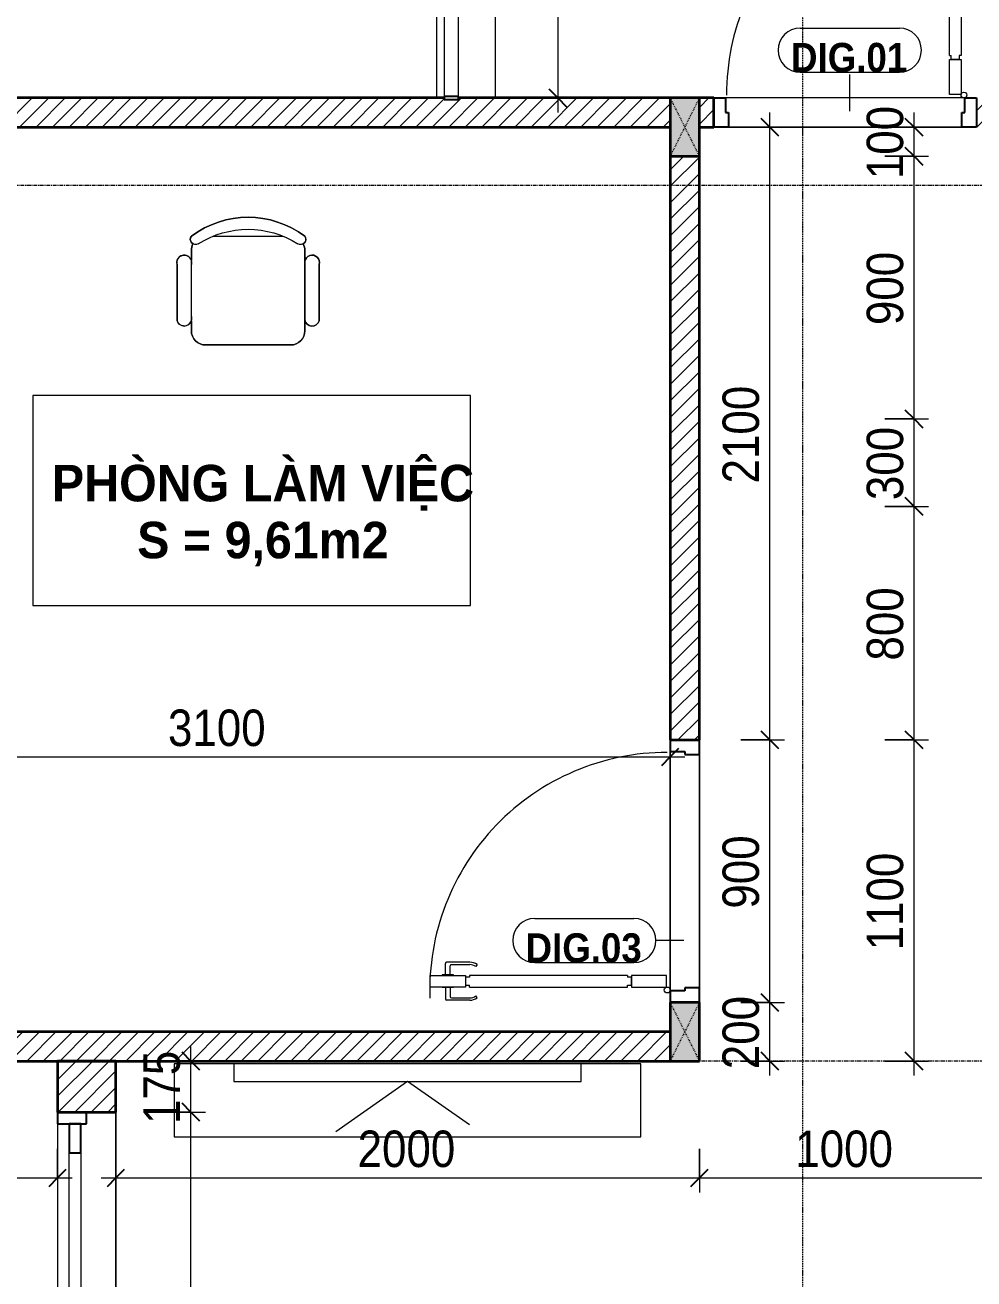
# Model space of a CAD drawing. Header units: millimetres. Extents: x 32270 to 221883, y 3811 to 78637.
# Drawn here: x 34742 to 37994, y 47690 to 51987 of the extents above; entities that cross this region are included whole.
import ezdxf

# ---------------------------------------------------------------- set-up
doc = ezdxf.new("R2010")
doc.units = ezdxf.units.MM
for name, pattern in [('Dash', [6, 3, -3]), ('Dash Dot 3_16_', [7.9375, 4.7625, -1.5875, 0, -1.5875]), ('Grid Line', [22.225, 12.7, -3.175, 3.175, -3.175])]:
    doc.linetypes.add(name, pattern=pattern)
for name, color, linetype, lineweight in [('0-1', 7, 'Continuous', 5), ('A-ANNO-DIMS', 211, 'Continuous', 9), ('A-ANNO-DIMS-50', 211, 'Continuous', 9), ('A-DETL-GENF-1', 250, 'Continuous', 18), ('A-DOOR', 31, 'Continuous', 18), ('A-DOOR-1', 253, 'Continuous', 18), ('A-DOOR-3', 250, 'Continuous', 18), ('A-DOOR-4', 10, 'Continuous', 25), ('A-DOOR-5', 31, 'Continuous', 25), ('A-DOOR-FRAM', 31, 'Continuous', 25), ('A-DOOR-HDLN', 31, 'Dash', 25), ('A-DOOR-IDEN', 31, 'Continuous', 9), ('A-FLOR-2', 250, 'Continuous', 18), ('A-FLOR-HRAL-1', 253, 'Continuous', 18), ('A-FLOR-HRAL-2', 250, 'Continuous', 18), ('A-FLOR-HRAL-3', 10, 'Continuous', 25), ('A-WALL-2', 7, 'Continuous', 35), ('A-WALL-3', 250, 'Continuous', 18), ('A-WALL-4', 113, 'Continuous', 35), ('A-WALL-PATT-1', 9, 'Continuous', 18), ('A-WALL-PATT-2', 111, 'Continuous', 18), ('G-ANNO-SYMB-1', 111, 'Dash Dot 3_16_', 18), ('G-ANNO-TEXT-1', 7, 'Continuous', 9), ('I-FURN', 30, 'Continuous', 18), ('I-FURN-1', 253, 'Continuous', 18), ('S-COLS', 52, 'Continuous', 18), ('S-COLS-5', 7, 'Continuous', 35), ('S-COLS-6', 253, 'Continuous', 18), ('S-COLS-HDLN-1', 250, 'Dash', 18), ('S-GRID-1', 1, 'Grid Line', 9)]:
    doc.layers.add(name, color=color, linetype=linetype, lineweight=lineweight)
doc.styles.add('Arial_B', font='arialbd.ttf', dxfattribs={"width": 0.95, "height": 125})
doc.styles.add('Arial_B_1', font='arialbd.ttf', dxfattribs={"width": 0.9, "height": 100})
doc.styles.add('UTM Avo', font='', dxfattribs={"width": 0.9, "height": 125})
doc.styles.get('UTM Avo').set_extended_font_data('UTM Avo')
doc.dimstyles.new('1_Dim_chi_tiet_2_5', dxfattribs={"dimscale": 304.8, "dimtxt": 124.912619, "dimasz": 0.19685, "dimexe": 0.164042, "dimexo": 0.0625, "dimgap": 0.016404, "dimtad": 1, "dimdec": 0, "dimrnd": 5, "dimzin": 0, "dimdsep": 46, "dimtxsty": 'UTM Avo', "dimblk1": 'OBLIQUE', "dimblk2": 'OBLIQUE', "dimsah": 1, "dimcen": 0.09, "dimdle": 0.164042, "dimazin": 0, "dimtfac": 1, "dimtdec": 4, "dimtix": 1, "dimtmove": 0, "dimatfit": 3, "dimfxl": 0.328084, "dimfxlon": 1, "dimtvp": 1, "dimtolj": 1, "dimtzin": 0, "dimarcsym": 2})
pattern_1 = [(45, (0, 0), (-28.284271, 28.284271), [])]

# ---------------------------------------------------------------- blocks, each defined once
blk = doc.blocks.new('DOOR_CW_01 CANH MO-PANEL KINH - DIW_01-900x2200-CỬA GỖ VÂN LAMINATE-553393-TKCS_CĂN HỘ LOẠI 3A - MẶT BẰNG')
at = {"layer": 'A-DETL-GENF-1'}
for p, q in [((-397, 872), (-357, 872)), ((-397, 752), (-397, 872)), ((-357, 872), (-357, 752)), ((-442, 737), (-442, 816.5)), ((-399, 820.5), (-438, 820.5)), ((-399, 831.8), (-397, 831.8)), ((-399, 792.2), (-399, 831.8)), ((-397, 792.2), (-397, 831.8)), ((-357, 792.2), (-357, 831.8)), ((-355, 831.8), (-357, 831.8)), ((-355, 792.2), (-355, 831.8)), ((-355, 820.5), (-316, 820.5)), ((-312, 737), (-312, 816.5)), ((-434, 799.5), (-434, 737)), ((-399, 803.5), (-430, 803.5)), ((-397, 792.2), (-399, 792.2)), ((-357, 792.2), (-355, 792.2)), ((-355, 803.5), (-324, 803.5)), ((-320, 799.5), (-320, 737)), ((-357, 752), (-397, 752)), ((-397, 738), (-391, 738)), ((-397, 738), (-397, 196)), ((-363, 752), (-391, 752)), ((-391, 752), (-391, 738)), ((-363, 738), (-363, 752)), ((-357, 738), (-363, 738)), ((-357, 196), (-357, 738)), ((-433.9, 711.2), (-427.3, 715.8)), ((-320.1, 711.2), (-326.7, 715.8)), ((-397, 196), (-391, 196)), ((-357, 182), (-397, 182)), ((-397, 182), (-397, 62)), ((-391, 196), (-391, 182)), ((-391, 182), (-363, 182)), ((-357, 196), (-363, 196)), ((-363, 182), (-363, 196)), ((-357, 62), (-357, 182)), ((-397, 62), (-357, 62))]:
    blk.add_line(p, q, dxfattribs=at)
blk.add_circle((-407, 60), 10, dxfattribs=at)
for centre, radius, start, end in [((-407, 60), 814, 360, 92), ((-438, 816.5), 4, 90, 180), ((-316, 816.5), 4, 0, 90), ((-430, 799.5), 4, 90, 180), ((-324, 799.5), 4, 360, 90), ((-397, 737), 45, 180, 215), ((-397, 737), 37, 180, 215), ((-357, 737), 37, 325, 0), ((-357, 737), 45, 325, 0)]:
    blk.add_arc(centre, radius, start, end, dxfattribs=at)
at = {"layer": 'A-DOOR-3'}
blk.add_line((-407, 50), (-382, 50), dxfattribs=at)
at = {"layer": 'A-DOOR-4'}
for p, q in [((-410, 50), (-450, 50)), ((-450, 50), (-450, -50)), ((-410, 0), (-410, 50)), ((450, 50), (410, 50)), ((410, 50), (410, 0)), ((450, -50), (450, 50)), ((-400, 0), (-410, 0)), ((-400, -50), (-400, 0)), ((410, 0), (400, 0)), ((400, 0), (400, -50)), ((-450, -50), (-400, -50)), ((400, -50), (450, -50))]:
    blk.add_line(p, q, dxfattribs=at)
blk = doc.blocks.new('BAN LV A - BAN LV A_dwg_ban hoc2-348006-TKCS_CĂN HỘ LOẠI 3A - MẶT BẰNG')
at = {"layer": 'I-FURN'}
for p, q in [((145.8, 437.4), (-145.8, 437.4)), ((-194.4, 388.8), (-194.4, 113.4)), ((194.4, 113.4), (194.4, 388.8)), ((-243, 354.4), (-243, 162)), ((194.4, 351.4), (194.4, 150.8)), ((243.7, 162), (243.7, 354.4)), ((-120.5, 64.8), (120.5, 64.8))]:
    blk.add_line(p, q, dxfattribs=at)
at = {"layer": 'I-FURN', "flags": 128}
blk.add_lwpolyline([(-737.8, 610.5), (-737.8, 1330.5), (-154.9, 1330.5), (762.2, 1330.5), (762.2, 610.5)], close=True, dxfattribs=at)
at = {"layer": 'I-FURN'}
for centre, radius, start, end in [((-145.8, 388.8), 48.6, 90, 180), ((145.8, 388.8), 48.6, 360, 90), ((-218.7, 347.3), 25.3, 343.7398, 163.7398), ((219.4, 347.3), 25.3, 16.2602, 170.7054), ((-218.7, 154.9), 25.3, 163.7398, 16.2602), ((219.4, 154.9), 25.3, 189.2946, 16.2602), ((-180.2, 75.4), 17.8, 57.9726, 216.6901), ((-145.8, 113.4), 48.6, 180, 207.5844), ((0, 359.3), 318.2, 237.5758, 302.4242), ((180.2, 75.4), 17.8, 323.3099, 122.0274), ((145.8, 113.4), 48.6, 332.4156, 0), ((0, 324), 324, 233.1301, 306.8699)]:
    blk.add_arc(centre, radius, start, end, dxfattribs=at)
blk = doc.blocks.new('BAN LV A - BAN LV A_dwg-348005-TKCS_CĂN HỘ LOẠI 3A - MẶT BẰNG')
at = {"extrusion": (0, 0, -1), "zscale": -1, "rotation": 180}
blk.add_blockref('BAN LV A - BAN LV A_dwg_ban hoc2-348006-TKCS_CĂN HỘ LOẠI 3A - MẶT BẰNG', (-729, 1383.7), dxfattribs=at)
blk = doc.blocks.new('BAN LV A - BAN LV A-348231-TKCS_CĂN HỘ LOẠI 3A - MẶT BẰNG')
at = {"layer": 'I-FURN-1'}
for p, q in [((534.6, 1270.3), (534.6, 1235.9)), ((923.4, 1232.9), (923.4, 1270.3)), ((486, 1221.7), (486, 1029.3)), ((972.7, 1029.3), (972.7, 1221.7)), ((923.4, 994.9), (923.4, 1032.3)), ((534.6, 1029.3), (534.6, 994.9)), ((583.2, 946.3), (874.8, 946.3)), ((1491.2, 773.2), (-8.8, 773.2)), ((-8.8, 773.2), (-8.8, 53.2)), ((1491.2, 53.2), (1491.2, 773.2)), ((-8.8, 53.2), (1491.2, 53.2))]:
    blk.add_line(p, q, dxfattribs=at)
for centre, radius, start, end in [((729, 1059.7), 324, 53.1301, 126.8699), ((548.9, 1308.3), 17.8, 143.3099, 240.596), ((583.2, 1270.3), 48.6, 152.4156, 180), ((909.2, 1308.3), 17.8, 299.404, 36.6901), ((874.8, 1270.3), 48.6, 360, 27.5844), ((510.3, 1228.8), 25.3, 16.2602, 196.2602), ((948.4, 1228.8), 25.3, 343.7398, 170.7054), ((948.4, 1036.4), 25.3, 189.2946, 343.7398), ((510.3, 1036.4), 25.3, 196.2602, 343.7398), ((583.2, 994.9), 48.6, 180, 270), ((874.8, 994.9), 48.6, 270, 360)]:
    blk.add_arc(centre, radius, start, end, dxfattribs=at)
blk.add_blockref('BAN LV A - BAN LV A_dwg-348005-TKCS_CĂN HỘ LOẠI 3A - MẶT BẰNG', (0, 0))
blk = doc.blocks.new('Railing - 50 x 10mm-901205-TKCS_CĂN HỘ LOẠI 3A - MẶT BẰNG')
at = {"layer": 'A-FLOR-HRAL-3'}
for p, q in [((25, 5), (-25, 5)), ((-25, 5), (-25, -5)), ((25, -5), (25, 5)), ((-25, -5), (25, -5))]:
    blk.add_line(p, q, dxfattribs=at)
blk = doc.blocks.new('Railing - Railing-883902-TKCS_CĂN HỘ LOẠI 3A - MẶT BẰNG')
at = {"layer": 'A-FLOR-HRAL-2'}
for p, q in [((13269.1, 44169.6), (13269.1, 42480.8)), ((13319.1, 42480.8), (13319.1, 44169.6))]:
    blk.add_line(p, q, dxfattribs=at)
for p in [(13294.1, 44174.6), (13294.1, 42475.8)]:
    blk.add_blockref('Railing - 50 x 10mm-901205-TKCS_CĂN HỘ LOẠI 3A - MẶT BẰNG', p)
blk = doc.blocks.new('G1_SOF - BO TRU - 100x200-745959-TKCS_CĂN HỘ LOẠI 3A - MẶT BẰNG')
at = {"layer": 'S-COLS'}
blk.add_hatch(color=256, dxfattribs=at).paths.add_polyline_path([(50, -100), (50, 100), (-50, 100), (-50, -100)])
at = {"layer": 'S-COLS-5'}
for p, q in [((50, 100), (-50, 100)), ((-50, 100), (-50, -100)), ((50, -100), (50, 100)), ((-50, -100), (50, -100))]:
    blk.add_line(p, q, dxfattribs=at)
at = {"layer": 'S-COLS-HDLN-1'}
for p, q in [((50, 100), (-50, -100)), ((-50, 100), (50, -100))]:
    blk.add_line(p, q, dxfattribs=at)
blk = doc.blocks.new('DOOR_CW_01 CANH MO-PANEL KINH - DIG_01-900x2200-CỬA NHÔM KÍNH-901215-TKCS_CĂN HỘ LOẠI 3A - MẶT BẰNG')
at = {"layer": 'A-DETL-GENF-1'}
for p, q in [((-397, -182), (-397, -62)), ((-397, -62), (-357, -62)), ((-357, -62), (-357, -182)), ((-357, -182), (-397, -182)), ((-397, -196), (-391, -196)), ((-397, -738), (-397, -196)), ((-391, -196), (-391, -182)), ((-391, -182), (-363, -182)), ((-363, -182), (-363, -196)), ((-357, -196), (-363, -196)), ((-357, -196), (-357, -738)), ((-433.9, -711.2), (-427.3, -715.8)), ((-320.1, -711.2), (-326.7, -715.8)), ((-442, -737), (-442, -816.5)), ((-434, -799.5), (-434, -737)), ((-397, -738), (-391, -738)), ((-357, -752), (-397, -752)), ((-397, -752), (-397, -872)), ((-391, -752), (-391, -738)), ((-363, -752), (-391, -752)), ((-357, -738), (-363, -738)), ((-363, -738), (-363, -752)), ((-357, -872), (-357, -752)), ((-320, -799.5), (-320, -737)), ((-312, -737), (-312, -816.5)), ((-399, -803.5), (-430, -803.5)), ((-399, -792.2), (-399, -831.8)), ((-397, -792.2), (-399, -792.2)), ((-397, -792.2), (-397, -831.8)), ((-357, -792.2), (-357, -831.8)), ((-357, -792.2), (-355, -792.2)), ((-355, -792.2), (-355, -831.8)), ((-355, -803.5), (-324, -803.5)), ((-399, -820.5), (-438, -820.5)), ((-399, -831.8), (-397, -831.8)), ((-355, -831.8), (-357, -831.8)), ((-355, -820.5), (-316, -820.5)), ((-397, -872), (-357, -872))]:
    blk.add_line(p, q, dxfattribs=at)
blk.add_circle((-407, -60), 10, dxfattribs=at)
for centre, radius, start, end in [((-407, -60), 814, 268, 0), ((-397, -737), 45, 145, 180), ((-397, -737), 37, 145, 180), ((-357, -737), 37, 0, 35), ((-357, -737), 45, 360, 35), ((-430, -799.5), 4, 180, 270), ((-324, -799.5), 4, 270, 0), ((-438, -816.5), 4, 180, 270), ((-316, -816.5), 4, 270, 0)]:
    blk.add_arc(centre, radius, start, end, dxfattribs=at)
at = {"layer": 'A-DOOR-3'}
blk.add_line((-407, -50), (-382, -50), dxfattribs=at)
at = {"layer": 'A-DOOR-4'}
for p, q in [((-450, -50), (-450, 50)), ((-450, 50), (-400, 50)), ((-400, 50), (-400, 0)), ((400, 0), (400, 50)), ((400, 50), (450, 50)), ((450, 50), (450, -50)), ((-410, 0), (-410, -50)), ((-400, 0), (-410, 0)), ((410, 0), (400, 0)), ((410, -50), (410, 0)), ((-410, -50), (-450, -50)), ((450, -50), (410, -50))]:
    blk.add_line(p, q, dxfattribs=at)
blk = doc.blocks.new('RES_BAN AN - RES_BAN AN-901223-TKCS_CĂN HỘ LOẠI 3A - MẶT BẰNG')
at = {"layer": 'I-FURN-1'}
for p, q in [((1600, 0), (0, 0)), ((0, 0), (0, -250)), ((1600, -250), (1600, 0)), ((0, -250), (1600, -250))]:
    blk.add_line(p, q, dxfattribs=at)
blk = doc.blocks.new('KE TIVI-2 - KE TIVI-2-885819-TKCS_CĂN HỘ LOẠI 3A - MẶT BẰNG')
at = {"layer": 'I-FURN-1'}
for p, q in [((-595.6, 0), (-595.6, -60)), ((595.6, 0), (-595.6, 0)), ((595.6, -60), (595.6, 0)), ((-595.6, -60), (595.6, -60)), ((0, -60), (-245.7, -232.1)), ((213, -209.1), (0, -60))]:
    blk.add_line(p, q, dxfattribs=at)
blk = doc.blocks.new('NCV_TKTC_TANG 2_rvt-1-TKCS_CĂN HỘ LOẠI 3A - MẶT BẰNG')
at = {"layer": 'A-WALL-PATT-1'}
h = blk.add_hatch(dxfattribs=at)
h.set_pattern_fill('FP_1', color=256, style=0, pattern_type=2)
h.set_pattern_definition(pattern_1)
h.paths.add_polyline_path([(36952.6, 51636.9), (36952.6, 51736.9), (36227.6, 51736.9), (36227.6, 51731.5), (36177.6, 51731.5), (36177.6, 51736.9), (33852.6, 51736.9), (33852.6, 51636.9), (36357.2, 51636.9)])
h = blk.add_hatch(dxfattribs=at)
h.set_pattern_fill('FP_1', color=256, style=0, pattern_type=2)
h.set_pattern_definition(pattern_1)
h.paths.add_polyline_path([(38052.6, 51636.9), (38052.6, 51736.9), (38002.6, 51736.9), (38002.6, 51636.9)])
h.paths.add_polyline_path([(37052.6, 51636.9), (37102.6, 51636.9), (37102.6, 51736.9), (37052.6, 51736.9), (37052.6, 51736.2)])
h = blk.add_hatch(dxfattribs=at)
h.set_pattern_fill('FP_1', color=256, style=0, pattern_type=2)
h.set_pattern_definition(pattern_1)
h.paths.add_polyline_path([(37052.6, 48636.9), (37052.6, 48637.3), (37052.2, 48636.9)])
h.paths.add_polyline_path([(37052.6, 49537.3), (37052.6, 51536.5), (36952.6, 51536.5), (36952.6, 49537.3), (37028.9, 49537.3)])
h = blk.add_hatch(dxfattribs=at)
h.set_pattern_fill('FP_1', color=256, style=0, pattern_type=2)
h.set_pattern_definition(pattern_1)
h.paths.add_polyline_path([(36952.6, 48436.9), (36952.6, 48536.9), (33852.6, 48536.9), (33852.6, 48436.9), (35685.5, 48436.9)])
at = {"layer": 'A-FLOR-2'}
for p, q in [((37962.6, 51736.9), (37142.6, 51736.9)), ((37952.6, 51636.9), (37152.6, 51636.9)), ((37152.6, 51636.9), (37952.6, 51636.9)), ((36952.6, 48677.3), (36952.6, 49497.3)), ((36952.6, 49497.3), (36952.6, 48677.3)), ((37052.6, 49487.3), (37052.6, 48687.3)), ((37052.6, 48687.3), (37052.6, 49487.3)), ((35052.6, 48260.3), (34952.6, 48260.3)), ((35052.6, 48261.9), (35052.6, 45761.9)), ((35052.6, 45761.9), (35052.6, 48260.3)), ((34852.6, 48221.9), (34852.6, 47061.9))]:
    blk.add_line(p, q, dxfattribs=at)
at = {"layer": 'A-WALL-2'}
for p, q in [((36177.6, 51736.9), (33852.6, 51736.9)), ((36952.6, 51736.9), (36227.6, 51736.9)), ((37102.6, 51736.9), (37052.6, 51736.9)), ((37102.6, 51636.9), (37102.6, 51736.9)), ((33852.6, 51636.9), (36952.6, 51636.9)), ((37052.6, 51636.9), (37102.6, 51636.9)), ((36952.6, 51536.5), (36952.6, 49537.3)), ((37052.6, 51536.5), (36952.6, 51536.5)), ((37052.6, 49537.3), (37052.6, 51536.5)), ((36952.6, 49537.3), (37052.6, 49537.3)), ((37052.6, 48637.3), (36952.6, 48637.3)), ((36952.6, 48536.9), (33852.6, 48536.9)), ((33852.6, 48436.9), (36952.6, 48436.9))]:
    blk.add_line(p, q, dxfattribs=at)
at = {"layer": 'A-WALL-3'}
for p, q in [((36152.6, 51736.9), (36152.6, 53436.9)), ((36352.6, 53436.9), (36352.6, 51736.9))]:
    blk.add_line(p, q, dxfattribs=at)
at = {"layer": 'A-DOOR-1'}
for name, p, rotation in [('DOOR_CW_01 CANH MO-PANEL KINH - DIG_01-900x2200-CỬA NHÔM KÍNH-901215-TKCS_CĂN HỘ LOẠI 3A - MẶT BẰNG', (37552.6, 51686.9), 180), ('DOOR_CW_01 CANH MO-PANEL KINH - DIW_01-900x2200-CỬA GỖ VÂN LAMINATE-553393-TKCS_CĂN HỘ LOẠI 3A - MẶT BẰNG', (37002.6, 49087.3), 89.9999999999993)]:
    blk.add_blockref(name, p, dxfattribs=dict(at, rotation=rotation))
at = {"layer": 'A-FLOR-HRAL-1'}
blk.add_blockref('Railing - Railing-883902-TKCS_CĂN HỘ LOẠI 3A - MẶT BẰNG', (22908.5, 9260.7), dxfattribs=at)
at = {"layer": 'I-FURN-1'}
for name, p in [('BAN LV A - BAN LV A-348231-TKCS_CĂN HỘ LOẠI 3A - MẶT BẰNG', (34776.9, 49944.2)), ('RES_BAN AN - RES_BAN AN-901223-TKCS_CĂN HỘ LOẠI 3A - MẶT BẰNG', (35252.2, 48426.9)), ('KE TIVI-2 - KE TIVI-2-885819-TKCS_CĂN HỘ LOẠI 3A - MẶT BẰNG', (36052.2, 48426.9))]:
    blk.add_blockref(name, p, dxfattribs=at)
at = {"layer": 'S-COLS-6'}
for p in [(37002.6, 51636.9), (37002.6, 48536.9)]:
    blk.add_blockref('G1_SOF - BO TRU - 100x200-745959-TKCS_CĂN HỘ LOẠI 3A - MẶT BẰNG', p, dxfattribs=at)
blk = doc.blocks.new('DEG_02-DEG_03 - DEG_02-2500x2400mm-CỬA ĐI 02 CÁNH TRƯỢT-625766-TKCS_CĂN HỘ LOẠI 3A - MẶT BẰNG')
at = {"layer": 'A-DOOR'}
for p, q in [((-1110, 100), (-50, 100)), ((-50, 60), (-1110, 60)), ((50, 60), (1110, 60)), ((1110, 20), (50, 20))]:
    blk.add_line(p, q, dxfattribs=at)
at = {"layer": 'A-DOOR-5'}
for p, q in [((-1110, 100), (-1210, 100)), ((-1210, 100), (-1210, 60)), ((-1110, 60), (-1110, 100)), ((50, 100), (-50, 100)), ((-50, 100), (-50, 60)), ((50, 60), (50, 100)), ((-1210, 60), (-1110, 60)), ((50, 60), (-50, 60)), ((-50, 60), (-50, 20)), ((-50, 60), (50, 60)), ((50, 20), (50, 60)), ((1210, 60), (1110, 60)), ((1110, 60), (1110, 20)), ((1210, 20), (1210, 60)), ((-50, 20), (50, 20)), ((1110, 20), (1210, 20))]:
    blk.add_line(p, q, dxfattribs=at)
at = {"layer": 'A-DOOR-FRAM'}
for p, q in [((-1210, 100), (-1250, 100)), ((-1250, 100), (-1250, 0)), ((-1210, 0), (-1210, 100)), ((1250, 100), (1210, 100)), ((1210, 100), (1210, 0)), ((1250, 0), (1250, 100)), ((-1250, 0), (-1210, 0)), ((1210, 0), (1250, 0))]:
    blk.add_line(p, q, dxfattribs=at)
at = {"layer": 'A-DOOR-HDLN'}
for p, q in [((-500.4, 151.1), (-320.4, 151.1)), ((-320.4, 151.1), (-355, 171.1)), ((-320.4, 151.1), (-355, 131.1)), ((320.4, 151.1), (355, 171.1)), ((320.4, 151.1), (355, 131.1)), ((500.4, 151.1), (320.4, 151.1))]:
    blk.add_line(p, q, dxfattribs=at)
blk = doc.blocks.new('STN_Door Tag - STN_Door Tag-1788670-TKCS_CĂN HỘ LOẠI 3A - MẶT BẰNG')
at = {"layer": 'A-DOOR-IDEN'}
for p, q in [((-3.37, 1.495), (3.431, 1.495)), ((-3.37, -1.524), (3.431, -1.524))]:
    blk.add_line(p, q, dxfattribs=at)
for centre, start, end in [((-3.37, -0.015), 90, 270), ((3.431, -0.015), 270, 90)]:
    blk.add_arc(centre, 1.509, start, end, dxfattribs=at)
blk = doc.blocks.new('DIMBLOCK4-TKCS_CĂN HỘ LOẠI 3A - MẶT BẰNG')
at = {"layer": 'A-ANNO-DIMS-50'}
for p, q in [((37194.4, 48637.3), (37344.4, 48637.3)), ((37294.4, 48637.3), (37194.4, 48637.3)), ((37294.4, 48386.9), (37294.4, 48637.3)), ((37194.4, 48436.9), (37344.4, 48436.9)), ((37294.4, 48436.9), (37194.4, 48436.9))]:
    blk.add_line(p, q, dxfattribs=at)
at = {"layer": 'A-ANNO-DIMS-50', "lineweight": 25}
for p, q in [((37294.4, 48637.3), (37264.4, 48667.3)), ((37294.4, 48637.3), (37324.4, 48607.3)), ((37294.4, 48436.9), (37264.4, 48466.9)), ((37294.4, 48436.9), (37324.4, 48406.9))]:
    blk.add_line(p, q, dxfattribs=at)
at = {"layer": 'A-ANNO-DIMS-50', "color": 0, "insert": (37132, 48408.8), "char_height": 125, "width": 308.118, "attachment_point": 1, "rotation": 90, "line_spacing_factor": 1.110334, "style": 'UTM Avo'}
blk.add_mtext('200', dxfattribs=at)
blk = doc.blocks.new('_Oblique')
at = {"color": 0, "linetype": 'ByBlock', "lineweight": -2}
blk.add_line((-0.5, -0.5), (0.5, 0.5), dxfattribs=at)
blk = doc.blocks.new('DIMBLOCK5-TKCS_CĂN HỘ LOẠI 3A - MẶT BẰNG')
at = {"layer": 'A-ANNO-DIMS-50'}
for p, q in [((37194.4, 49537.3), (37344.4, 49537.3)), ((37294.4, 49537.3), (37194.4, 49537.3)), ((37294.4, 48637.3), (37294.4, 49537.3)), ((37194.4, 48637.3), (37344.4, 48637.3)), ((37294.4, 48637.3), (37194.4, 48637.3))]:
    blk.add_line(p, q, dxfattribs=at)
at = {"layer": 'A-ANNO-DIMS-50', "lineweight": 25}
for p, q in [((37294.4, 49537.3), (37264.4, 49567.3)), ((37294.4, 49537.3), (37324.4, 49507.3)), ((37294.4, 48637.3), (37264.4, 48667.3)), ((37294.4, 48637.3), (37324.4, 48607.3))]:
    blk.add_line(p, q, dxfattribs=at)
at = {"layer": 'A-ANNO-DIMS-50', "color": 0, "insert": (37132, 48959), "char_height": 125, "width": 308.118, "attachment_point": 1, "rotation": 90, "line_spacing_factor": 1.110334, "style": 'UTM Avo'}
blk.add_mtext('900', dxfattribs=at)
blk = doc.blocks.new('DIMBLOCK6-TKCS_CĂN HỘ LOẠI 3A - MẶT BẰNG')
at = {"layer": 'A-ANNO-DIMS-50'}
for p, q in [((37294.4, 49537.3), (37294.4, 51686.9)), ((37194.4, 51636.9), (37344.4, 51636.9)), ((37294.4, 51636.9), (37194.4, 51636.9)), ((37194.4, 49537.3), (37344.4, 49537.3)), ((37294.4, 49537.3), (37194.4, 49537.3))]:
    blk.add_line(p, q, dxfattribs=at)
at = {"layer": 'A-ANNO-DIMS-50', "lineweight": 25}
for p, q in [((37294.4, 51636.9), (37264.4, 51666.9)), ((37294.4, 51636.9), (37324.4, 51606.9)), ((37294.4, 49537.3), (37264.4, 49567.3)), ((37294.4, 49537.3), (37324.4, 49507.3))]:
    blk.add_line(p, q, dxfattribs=at)
at = {"layer": 'A-ANNO-DIMS-50', "color": 0, "insert": (37132, 50416), "char_height": 125, "width": 410.824, "attachment_point": 1, "rotation": 90, "line_spacing_factor": 1.110334, "style": 'UTM Avo'}
blk.add_mtext('2100', dxfattribs=at)
blk = doc.blocks.new('DIMBLOCK7-TKCS_CĂN HỘ LOẠI 3A - MẶT BẰNG')
at = {"layer": 'A-ANNO-DIMS-50'}
for p, q in [((33852.6, 49578.8), (33852.6, 49428.8)), ((33852.6, 49478.8), (33852.6, 49578.8)), ((36952.6, 49578.8), (36952.6, 49428.8)), ((36952.6, 49478.8), (36952.6, 49578.8)), ((33802.6, 49478.8), (37002.6, 49478.8))]:
    blk.add_line(p, q, dxfattribs=at)
at = {"layer": 'A-ANNO-DIMS-50', "lineweight": 25}
for p, q in [((33852.6, 49478.8), (33882.6, 49508.8)), ((36952.6, 49478.8), (36982.6, 49508.8)), ((33852.6, 49478.8), (33822.6, 49448.8)), ((36952.6, 49478.8), (36922.6, 49448.8))]:
    blk.add_line(p, q, dxfattribs=at)
at = {"layer": 'A-ANNO-DIMS-50', "color": 0, "insert": (35231.4, 49641.2), "char_height": 125, "width": 410.824, "attachment_point": 1, "line_spacing_factor": 1.110334, "style": 'UTM Avo'}
blk.add_mtext('3100', dxfattribs=at)
blk = doc.blocks.new('DIMBLOCK9-TKCS_CĂN HỘ LOẠI 3A - MẶT BẰNG')
at = {"layer": 'A-ANNO-DIMS-50', "lineweight": 25}
for p, q in [((36567.8, 53436.9), (36537.8, 53466.9)), ((36567.8, 53436.9), (36597.8, 53406.9)), ((36567.8, 51736.9), (36537.8, 51766.9)), ((36567.8, 51736.9), (36597.8, 51706.9))]:
    blk.add_line(p, q, dxfattribs=at)
at = {"layer": 'A-ANNO-DIMS-50'}
for p, q in [((36567.8, 53486.9), (36567.8, 51686.9)), ((36667.8, 53436.9), (36517.8, 53436.9)), ((36567.8, 53436.9), (36667.8, 53436.9)), ((36667.8, 51736.9), (36517.8, 51736.9)), ((36567.8, 51736.9), (36667.8, 51736.9))]:
    blk.add_line(p, q, dxfattribs=at)
at = {"layer": 'A-ANNO-DIMS-50', "color": 0, "insert": (36405.4, 52415.8), "char_height": 125, "width": 410.824, "attachment_point": 1, "rotation": 90, "line_spacing_factor": 1.110334, "style": 'UTM Avo'}
blk.add_mtext('1700', dxfattribs=at)
blk = doc.blocks.new('DIMBLOCK28-TKCS_CĂN HỘ LOẠI 3A - MẶT BẰNG')
at = {"layer": 'A-ANNO-DIMS-50'}
for p, q in [((37688.6, 49537.3), (37838.6, 49537.3)), ((37788.6, 49537.3), (37688.6, 49537.3)), ((37788.6, 48386.9), (37788.6, 49537.3)), ((37688.6, 48436.9), (37838.6, 48436.9)), ((37788.6, 48436.9), (37688.6, 48436.9))]:
    blk.add_line(p, q, dxfattribs=at)
at = {"layer": 'A-ANNO-DIMS-50', "lineweight": 25}
for p, q in [((37788.6, 49537.3), (37758.6, 49567.3)), ((37788.6, 49537.3), (37818.6, 49507.3)), ((37788.6, 48436.9), (37758.6, 48466.9)), ((37788.6, 48436.9), (37818.6, 48406.9))]:
    blk.add_line(p, q, dxfattribs=at)
at = {"layer": 'A-ANNO-DIMS-50', "color": 0, "insert": (37626.2, 48816), "char_height": 125, "width": 410.824, "attachment_point": 1, "rotation": 90, "line_spacing_factor": 1.110334, "style": 'UTM Avo'}
blk.add_mtext('1100', dxfattribs=at)
blk = doc.blocks.new('DIMBLOCK29-TKCS_CĂN HỘ LOẠI 3A - MẶT BẰNG')
at = {"layer": 'A-ANNO-DIMS-50', "lineweight": 25}
for p, q in [((37788.6, 50337.3), (37758.6, 50367.3)), ((37788.6, 50337.3), (37818.6, 50307.3)), ((37788.6, 49537.3), (37758.6, 49567.3)), ((37788.6, 49537.3), (37818.6, 49507.3))]:
    blk.add_line(p, q, dxfattribs=at)
at = {"layer": 'A-ANNO-DIMS-50'}
for p, q in [((37688.6, 50337.3), (37838.6, 50337.3)), ((37788.6, 50337.3), (37688.6, 50337.3)), ((37788.6, 49537.3), (37788.6, 50337.3)), ((37688.6, 49537.3), (37838.6, 49537.3)), ((37788.6, 49537.3), (37688.6, 49537.3))]:
    blk.add_line(p, q, dxfattribs=at)
at = {"layer": 'A-ANNO-DIMS-50', "color": 0, "insert": (37626.2, 49809), "char_height": 125, "width": 308.118, "attachment_point": 1, "rotation": 90, "line_spacing_factor": 1.110334, "style": 'UTM Avo'}
blk.add_mtext('800', dxfattribs=at)
blk = doc.blocks.new('DIMBLOCK30-TKCS_CĂN HỘ LOẠI 3A - MẶT BẰNG')
at = {"layer": 'A-ANNO-DIMS-50', "lineweight": 25}
for p, q in [((37788.6, 50636.9), (37758.6, 50666.9)), ((37788.6, 50636.9), (37818.6, 50606.9)), ((37788.6, 50337.3), (37758.6, 50367.3)), ((37788.6, 50337.3), (37818.6, 50307.3))]:
    blk.add_line(p, q, dxfattribs=at)
at = {"layer": 'A-ANNO-DIMS-50'}
for p, q in [((37688.6, 50636.9), (37838.6, 50636.9)), ((37788.6, 50636.9), (37688.6, 50636.9)), ((37788.6, 50337.3), (37788.6, 50636.9)), ((37688.6, 50337.3), (37838.6, 50337.3)), ((37788.6, 50337.3), (37688.6, 50337.3))]:
    blk.add_line(p, q, dxfattribs=at)
at = {"layer": 'A-ANNO-DIMS-50', "color": 0, "insert": (37626.2, 50358.8), "char_height": 125, "width": 308.118, "attachment_point": 1, "rotation": 90, "line_spacing_factor": 1.110334, "style": 'UTM Avo'}
blk.add_mtext('300', dxfattribs=at)
blk = doc.blocks.new('DIMBLOCK31-TKCS_CĂN HỘ LOẠI 3A - MẶT BẰNG')
at = {"layer": 'A-ANNO-DIMS-50', "lineweight": 25}
for p, q in [((37788.6, 51536.9), (37758.6, 51566.9)), ((37788.6, 51536.9), (37818.6, 51506.9)), ((37788.6, 50636.9), (37758.6, 50666.9)), ((37788.6, 50636.9), (37818.6, 50606.9))]:
    blk.add_line(p, q, dxfattribs=at)
at = {"layer": 'A-ANNO-DIMS-50'}
for p, q in [((37688.6, 51536.9), (37838.6, 51536.9)), ((37788.6, 51536.9), (37688.6, 51536.9)), ((37788.6, 50636.9), (37788.6, 51536.9)), ((37688.6, 50636.9), (37838.6, 50636.9)), ((37788.6, 50636.9), (37688.6, 50636.9))]:
    blk.add_line(p, q, dxfattribs=at)
at = {"layer": 'A-ANNO-DIMS-50', "color": 0, "insert": (37626.2, 50958.6), "char_height": 125, "width": 308.118, "attachment_point": 1, "rotation": 90, "line_spacing_factor": 1.110334, "style": 'UTM Avo'}
blk.add_mtext('900', dxfattribs=at)
blk = doc.blocks.new('DIMBLOCK32-TKCS_CĂN HỘ LOẠI 3A - MẶT BẰNG')
at = {"layer": 'A-ANNO-DIMS-50'}
for p, q in [((37788.6, 51536.9), (37788.6, 51686.9)), ((37688.6, 51636.9), (37838.6, 51636.9)), ((37788.6, 51636.9), (37688.6, 51636.9)), ((37688.6, 51536.9), (37838.6, 51536.9)), ((37788.6, 51536.9), (37688.6, 51536.9))]:
    blk.add_line(p, q, dxfattribs=at)
at = {"layer": 'A-ANNO-DIMS-50', "lineweight": 25}
for p, q in [((37788.6, 51636.9), (37758.6, 51666.9)), ((37788.6, 51636.9), (37818.6, 51606.9)), ((37788.6, 51536.9), (37758.6, 51566.9)), ((37788.6, 51536.9), (37818.6, 51506.9))]:
    blk.add_line(p, q, dxfattribs=at)
at = {"layer": 'A-ANNO-DIMS-50', "color": 0, "insert": (37626.2, 51458.6), "char_height": 125, "width": 308.118, "attachment_point": 1, "rotation": 90, "line_spacing_factor": 1.110334, "style": 'UTM Avo'}
blk.add_mtext('100', dxfattribs=at)
blk = doc.blocks.new('DIMBLOCK37-TKCS_CĂN HỘ LOẠI 3A - MẶT BẰNG')
at = {"layer": 'A-ANNO-DIMS-50'}
for p, q in [((33852.6, 48136.2), (33852.6, 47986.2)), ((33852.6, 48036.2), (33852.6, 48136.2)), ((34852.6, 48136.2), (34852.6, 47986.2)), ((34852.6, 48036.2), (34852.6, 48136.2)), ((33802.6, 48036.2), (34902.6, 48036.2))]:
    blk.add_line(p, q, dxfattribs=at)
at = {"layer": 'A-ANNO-DIMS-50', "lineweight": 25}
for p, q in [((33852.6, 48036.2), (33822.6, 48006.2)), ((33852.6, 48036.2), (33882.6, 48066.2)), ((34852.6, 48036.2), (34822.6, 48006.2)), ((34852.6, 48036.2), (34882.6, 48066.2))]:
    blk.add_line(p, q, dxfattribs=at)
at = {"layer": 'A-ANNO-DIMS-50', "color": 0, "insert": (34181.4, 48198.6), "char_height": 125, "width": 410.824, "attachment_point": 1, "line_spacing_factor": 1.110334, "style": 'UTM Avo'}
blk.add_mtext('1000', dxfattribs=at)
blk = doc.blocks.new('DIMBLOCK39-TKCS_CĂN HỘ LOẠI 3A - MẶT BẰNG')
at = {"layer": 'A-ANNO-DIMS-50', "lineweight": 25}
for p, q in [((35309.8, 48261.9), (35279.8, 48291.9)), ((35309.8, 48261.9), (35339.8, 48231.9)), ((35309.8, 45761.9), (35279.8, 45791.9)), ((35309.8, 45761.9), (35339.8, 45731.9))]:
    blk.add_line(p, q, dxfattribs=at)
at = {"layer": 'A-ANNO-DIMS-50'}
for p, q in [((35209.8, 48261.9), (35359.8, 48261.9)), ((35309.8, 48261.9), (35209.8, 48261.9)), ((35309.8, 45761.9), (35309.8, 48261.9)), ((35209.8, 45761.9), (35359.8, 45761.9)), ((35309.8, 45761.9), (35209.8, 45761.9))]:
    blk.add_line(p, q, dxfattribs=at)
at = {"layer": 'A-ANNO-DIMS-50', "color": 0, "insert": (35147.4, 46840.8), "char_height": 125, "width": 410.824, "attachment_point": 1, "rotation": 90, "line_spacing_factor": 1.110334, "style": 'UTM Avo'}
blk.add_mtext('2500', dxfattribs=at)
blk = doc.blocks.new('DIMBLOCK40-TKCS_CĂN HỘ LOẠI 3A - MẶT BẰNG')
at = {"layer": 'A-ANNO-DIMS-50', "lineweight": 25}
for p, q in [((35309.8, 48436.9), (35279.8, 48466.9)), ((35309.8, 48436.9), (35339.8, 48406.9)), ((35309.8, 48261.9), (35279.8, 48291.9)), ((35309.8, 48261.9), (35339.8, 48231.9))]:
    blk.add_line(p, q, dxfattribs=at)
at = {"layer": 'A-ANNO-DIMS-50'}
for p, q in [((35309.8, 48261.9), (35309.8, 48486.9)), ((35209.8, 48436.9), (35359.8, 48436.9)), ((35309.8, 48436.9), (35209.8, 48436.9)), ((35209.8, 48261.9), (35359.8, 48261.9)), ((35309.8, 48261.9), (35209.8, 48261.9))]:
    blk.add_line(p, q, dxfattribs=at)
at = {"layer": 'A-ANNO-DIMS-50', "color": 0, "insert": (35147.4, 48221.1), "char_height": 125, "width": 308.118, "attachment_point": 1, "rotation": 90, "line_spacing_factor": 1.110334, "style": 'UTM Avo'}
blk.add_mtext('175', dxfattribs=at)
blk = doc.blocks.new('DIMBLOCK41-TKCS_CĂN HỘ LOẠI 3A - MẶT BẰNG')
at = {"layer": 'A-ANNO-DIMS-50'}
for p, q in [((35052.6, 48136.2), (35052.6, 47986.2)), ((35052.6, 48036.2), (35052.6, 48136.2)), ((37052.6, 48136.2), (37052.6, 47986.2)), ((37052.6, 48036.2), (37052.6, 48136.2)), ((35002.6, 48036.2), (37052.6, 48036.2))]:
    blk.add_line(p, q, dxfattribs=at)
at = {"layer": 'A-ANNO-DIMS-50', "lineweight": 25}
for p, q in [((35052.6, 48036.2), (35022.6, 48006.2)), ((35052.6, 48036.2), (35082.6, 48066.2)), ((37052.6, 48036.2), (37022.6, 48006.2)), ((37052.6, 48036.2), (37082.6, 48066.2))]:
    blk.add_line(p, q, dxfattribs=at)
at = {"layer": 'A-ANNO-DIMS-50', "color": 0, "insert": (35881.4, 48198.6), "char_height": 125, "width": 410.824, "attachment_point": 1, "line_spacing_factor": 1.110334, "style": 'UTM Avo'}
blk.add_mtext('2000', dxfattribs=at)
blk = doc.blocks.new('DIMBLOCK42-TKCS_CĂN HỘ LOẠI 3A - MẶT BẰNG')
at = {"layer": 'A-ANNO-DIMS-50'}
for p, q in [((37052.6, 48136.2), (37052.6, 47986.2)), ((37052.6, 48036.2), (37052.6, 48136.2)), ((38052.6, 48136.2), (38052.6, 47986.2)), ((38052.6, 48036.2), (38052.6, 48136.2)), ((37052.6, 48036.2), (38052.6, 48036.2))]:
    blk.add_line(p, q, dxfattribs=at)
at = {"layer": 'A-ANNO-DIMS-50', "lineweight": 25}
for p, q in [((37052.6, 48036.2), (37022.6, 48006.2)), ((37052.6, 48036.2), (37082.6, 48066.2)), ((38052.6, 48036.2), (38022.6, 48006.2)), ((38052.6, 48036.2), (38082.6, 48066.2))]:
    blk.add_line(p, q, dxfattribs=at)
at = {"layer": 'A-ANNO-DIMS-50', "color": 0, "insert": (37381.4, 48198.6), "char_height": 125, "width": 410.824, "attachment_point": 1, "line_spacing_factor": 1.110334, "style": 'UTM Avo'}
blk.add_mtext('1000', dxfattribs=at)

msp = doc.modelspace()

# ---------------------------------------------------------------- hatches: boundary and pattern name
at = {"layer": 'A-WALL-PATT-2'}
h = msp.add_hatch(dxfattribs=at)
h.set_pattern_fill('FP_1', color=256, style=0, pattern_type=2)
h.set_pattern_definition(pattern_1)
h.paths.add_polyline_path([(35052.6, 45436.9), (35052.6, 45761.9), (34852.6, 45761.9), (34852.6, 45436.9)])
h.paths.add_polyline_path([(34852.6, 48261.9), (35052.6, 48261.9), (35052.6, 48436.9), (34852.6, 48436.9)])

# ---------------------------------------------------------------- linework, layer by layer
at = {"layer": 'A-DOOR-IDEN'}
for p, q in [((37568.4, 51692.1), (37568.4, 51817)), ((36999.8, 48850.2), (36904, 48850.2))]:
    msp.add_line(p, q, dxfattribs=at)
at = {"layer": 'A-WALL-4'}
for p, q in [((35052.6, 48436.9), (34852.6, 48436.9)), ((34852.6, 48436.9), (34852.6, 48261.9)), ((35052.6, 48261.9), (35052.6, 48436.9)), ((34852.6, 48261.9), (35052.6, 48261.9))]:
    msp.add_line(p, q, dxfattribs=at)
at = {"layer": 'G-ANNO-SYMB-1'}
msp.add_line((37407.8, 44090.7), (37407.8, 54898.3), dxfattribs=at)
at = {"layer": 'S-GRID-1'}
for p, q in [((42406.2, 51436.9), (33969.7, 51436.9)), ((42406.2, 48436.9), (33969.7, 48436.9))]:
    msp.add_line(p, q, dxfattribs=at)

# ---------------------------------------------------------------- block references
at = {"layer": '0-1'}
msp.add_blockref('NCV_TKTC_TANG 2_rvt-1-TKCS_CĂN HỘ LOẠI 3A - MẶT BẰNG', (0, 0), dxfattribs=at)
at = {"layer": 'A-DOOR', "rotation": 89.9999999999999}
msp.add_blockref('DEG_02-DEG_03 - DEG_02-2500x2400mm-CỬA ĐI 02 CÁNH TRƯỢT-625766-TKCS_CĂN HỘ LOẠI 3A - MẶT BẰNG', (34952.6, 47011.9), dxfattribs=at)
at = {"layer": 'A-DOOR-IDEN', "xscale": 49.99999999999998, "yscale": 49.99999999999998, "zscale": 49.99999999999998}
for p in [(37566.8, 51901.5), (36657, 48850.4)]:
    msp.add_blockref('STN_Door Tag - STN_Door Tag-1788670-TKCS_CĂN HỘ LOẠI 3A - MẶT BẰNG', p, dxfattribs=at)

# ---------------------------------------------------------------- texts
at = {"layer": 'A-DOOR-IDEN', "char_height": 100, "width": 407.7, "attachment_point": 5, "line_spacing_factor": 0.936439, "style": 'Arial_B_1'}
for s, insert in [('\\pt2.25,4.5,6.75,9,11.25,13.5,15.75,18,20.25,22.5,24.75,27,29.25,31.5,33.75,36,38.25,40.5,42.75,45,47.25,49.5,51.75,54,56.25,58.5,60.75,63,65.25,67.5,69.75,72;DIG.01', (37566, 51874.8)), ('\\pt2.25,4.5,6.75,9,11.25,13.5,15.75,18,20.25,22.5,24.75,27,29.25,31.5,33.75,36,38.25,40.5,42.75,45,47.25,49.5,51.75,54,56.25,58.5,60.75,63,65.25,67.5,69.75,72;DIG.03', (36656.2, 48823.7))]:
    msp.add_mtext(s, dxfattribs=dict(at, insert=insert))
at = {"layer": 'G-ANNO-TEXT-1', "insert": (35556.9, 50305.5), "char_height": 125, "width": 1589.825, "attachment_point": 5, "line_spacing_factor": 0.936439, "style": 'Arial_B'}
msp.add_mtext('\\pt570,1140,1710,2280,2850,3420,3990,4560,5130,5700,6270,6840,7410,7980,8550,9120,9690,10260,10830,11400,11970,12540,13110,13680,14250,14820,15390,15960,16530,17100,17670,18240;PHÒNG LÀM VIỆC\\PS = 9,61m2 ', dxfattribs=at)

# ---------------------------------------------------------------- dimensions: what is measured, and where the dimension line sits
at = {"layer": 'A-ANNO-DIMS'}
for base, p1, p2, override, picture, middle in [((36567.8, 51736.9), (36667.8, 53436.9), (36667.8, 51736.9), {"dimpost": '<>', "dimfxl": 1700}, 'DIMBLOCK9-TKCS_CĂN HỘ LOẠI 3A - MẶT BẰNG', (36498.1, 52586.9)), ((37788.6, 51636.9), (37688.6, 51536.9), (37688.6, 51636.9), {"dimpost": '<>', "dimfxl": 99.993043}, 'DIMBLOCK32-TKCS_CĂN HỘ LOẠI 3A - MẶT BẰNG', (37718.9, 51586.9)), ((37294.4, 51636.9), (37194.4, 49537.3), (37194.4, 51636.9), {"dimpost": '<>', "dimfxl": 2099.593043}, 'DIMBLOCK6-TKCS_CĂN HỘ LOẠI 3A - MẶT BẰNG', (37224.7, 50587.1)), ((37788.6, 51536.9), (37688.6, 50636.9), (37688.6, 51536.9), {"dimpost": '<>', "dimfxl": 900}, 'DIMBLOCK31-TKCS_CĂN HỘ LOẠI 3A - MẶT BẰNG', (37718.9, 51086.9)), ((37788.6, 50636.9), (37688.6, 50337.3), (37688.6, 50636.9), {"dimpost": '<>', "dimfxl": 299.6}, 'DIMBLOCK30-TKCS_CĂN HỘ LOẠI 3A - MẶT BẰNG', (37718.9, 50487.1)), ((37788.6, 50337.3), (37688.6, 49537.3), (37688.6, 50337.3), {"dimpost": '<>', "dimfxl": 800}, 'DIMBLOCK29-TKCS_CĂN HỘ LOẠI 3A - MẶT BẰNG', (37718.9, 49937.3)), ((37294.4, 49537.3), (37194.4, 48637.3), (37194.4, 49537.3), {"dimpost": '<>', "dimfxl": 900}, 'DIMBLOCK5-TKCS_CĂN HỘ LOẠI 3A - MẶT BẰNG', (37224.7, 49087.3)), ((37788.6, 49537.3), (37688.6, 48436.9), (37688.6, 49537.3), {"dimpost": '<>', "dimfxl": 1100.406957}, 'DIMBLOCK28-TKCS_CĂN HỘ LOẠI 3A - MẶT BẰNG', (37718.9, 48987.1)), ((37294.4, 48637.3), (37194.4, 48436.9), (37194.4, 48637.3), {"dimpost": '<>', "dimfxl": 200.406957}, 'DIMBLOCK4-TKCS_CĂN HỘ LOẠI 3A - MẶT BẰNG', (37224.7, 48537.1)), ((35309.8, 48436.9), (35209.8, 48261.9), (35209.8, 48436.9), {"dimpost": '<>', "dimfxl": 175}, 'DIMBLOCK40-TKCS_CĂN HỘ LOẠI 3A - MẶT BẰNG', (35241.2, 48349.4)), ((35309.8, 48261.9), (35209.8, 45761.9), (35209.8, 48261.9), {"dimpost": '<>', "dimfxl": 2500}, 'DIMBLOCK39-TKCS_CĂN HỘ LOẠI 3A - MẶT BẰNG', (35240.1, 47011.9))]:
    dim = msp.add_linear_dim(base=base, p1=p1, p2=p2, angle=90, dimstyle='1_Dim_chi_tiet_2_5', override=override, dxfattribs=at)
    dim.commit()
    dim.dimension.update_dxf_attribs({"geometry": picture, "text_midpoint": middle})
for base, p1, p2, override, picture, middle in [((36952.6, 49478.8), (33852.6, 49578.8), (36952.6, 49578.8), {"dimpost": '<>', "dimfxl": 3100}, 'DIMBLOCK7-TKCS_CĂN HỘ LOẠI 3A - MẶT BẰNG', (35402.6, 49548.5)), ((34852.6, 48036.2), (33852.6, 48136.2), (34852.6, 48136.2), {"dimpost": '<>', "dimfxl": 1000}, 'DIMBLOCK37-TKCS_CĂN HỘ LOẠI 3A - MẶT BẰNG', (34352.6, 48105.9)), ((37052.6, 48036.2), (35052.6, 48136.2), (37052.6, 48136.2), {"dimpost": '<>', "dimfxl": 2000}, 'DIMBLOCK41-TKCS_CĂN HỘ LOẠI 3A - MẶT BẰNG', (36052.6, 48105.9)), ((38052.6, 48036.2), (37052.6, 48136.2), (38052.6, 48136.2), {"dimpost": '<>', "dimfxl": 1000}, 'DIMBLOCK42-TKCS_CĂN HỘ LOẠI 3A - MẶT BẰNG', (37552.6, 48105.9))]:
    dim = msp.add_linear_dim(base=base, p1=p1, p2=p2, dimstyle='1_Dim_chi_tiet_2_5', override=override, dxfattribs=at)
    dim.commit()
    dim.dimension.update_dxf_attribs({"geometry": picture, "text_midpoint": middle})

doc.saveas('drawing.dxf')
